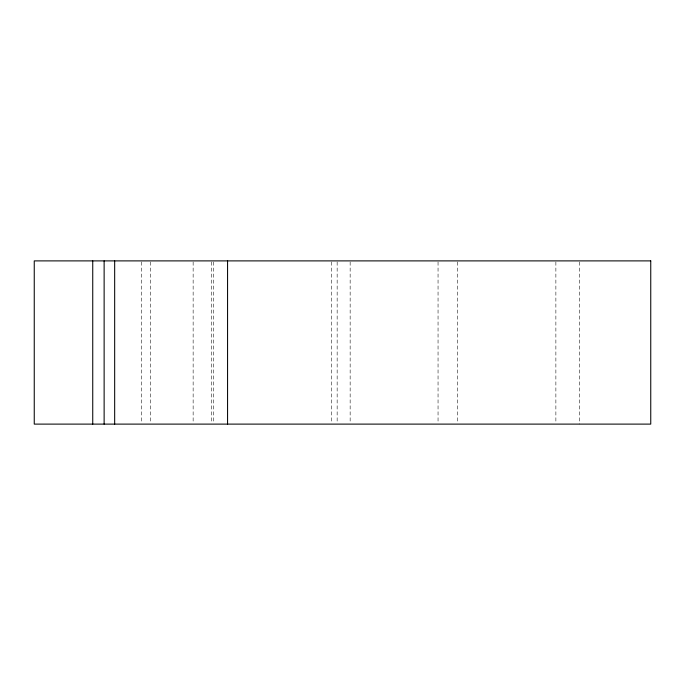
<?xml version="1.0" encoding="UTF-8"?>
<svg xmlns="http://www.w3.org/2000/svg" width="685" height="685" viewBox="0 0 685 685"><rect width="100%" height="100%" fill="white"/><g stroke="black" fill="none" stroke-linecap="round" stroke-linejoin="round"><path stroke-width="0.51" stroke-dasharray="3.42 2.57" d="M579.681 261.953L579.681 424.109M555.878 261.953L555.878 423.047M457.349 261.953L457.349 423.047M438.049 261.953L438.049 423.047M350.146 261.953L350.146 423.047M337.148 261.953L337.148 423.047M331.617 261.953L331.617 423.047M213.283 261.953L213.283 423.047M211.331 261.953L211.331 423.047M193.136 261.953L193.136 423.047M150.289 261.953L150.289 423.047M141.701 261.953L141.701 423.047"/><path stroke-width="1.03" d="M227.566 260.891L227.566 424.109M114.669 260.891L114.669 424.109M104.129 260.891L104.129 424.109M92.74 260.891L92.74 424.109M650.75 260.891L34.25 260.891L34.25 424.109L650.75 424.109L650.75 260.891"/></g></svg>
